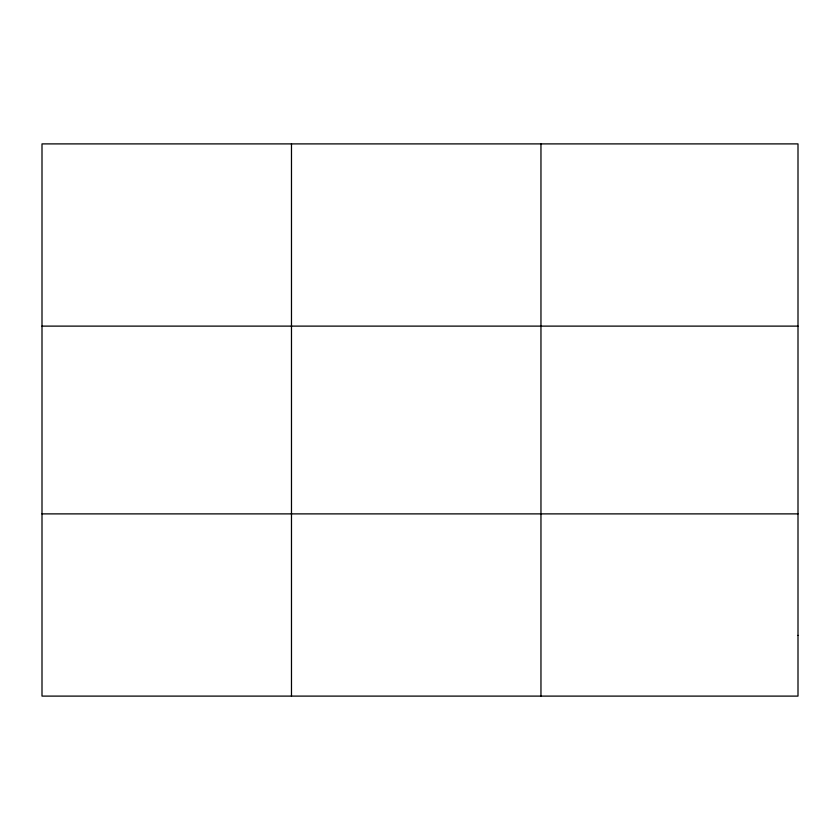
<?xml version="1.0" encoding="UTF-8"?>
<svg xmlns="http://www.w3.org/2000/svg" width="840" height="840" viewBox="0 0 840 840"><rect width="100%" height="100%" fill="white"/><g stroke="black" fill="none" stroke-linecap="round" stroke-linejoin="round"><path stroke-width="1.26" d="M291.48 143.892L291.48 696.108M540.96 143.892L540.96 696.108M42 326.119L798 326.119M42 513.881L798 513.881M798 635.365L798 696.108L42 696.108L42 143.892L798 143.892L798 635.365"/></g></svg>
